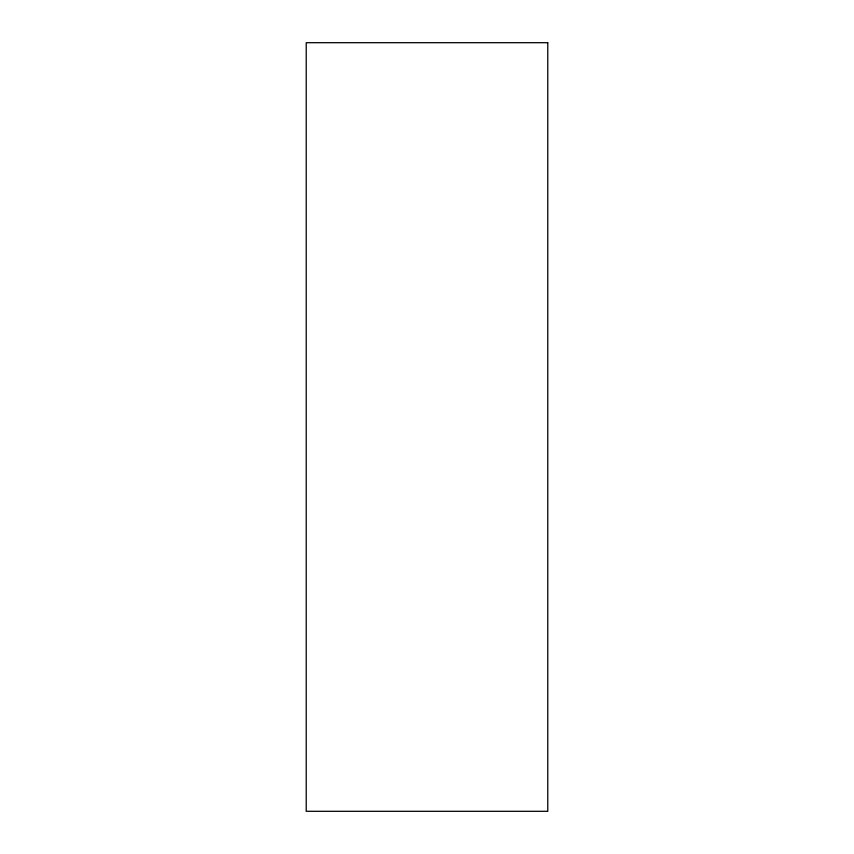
<?xml version="1.0" encoding="UTF-8"?>
<svg xmlns="http://www.w3.org/2000/svg" width="854" height="854" viewBox="0 0 854 854"><rect width="100%" height="100%" fill="white"/><g stroke="black" fill="none" stroke-linecap="round" stroke-linejoin="round"><path stroke-width="1.28" d="M547.777 42.7L306.223 42.7L306.223 811.3L547.777 811.3L547.777 42.7"/></g></svg>
